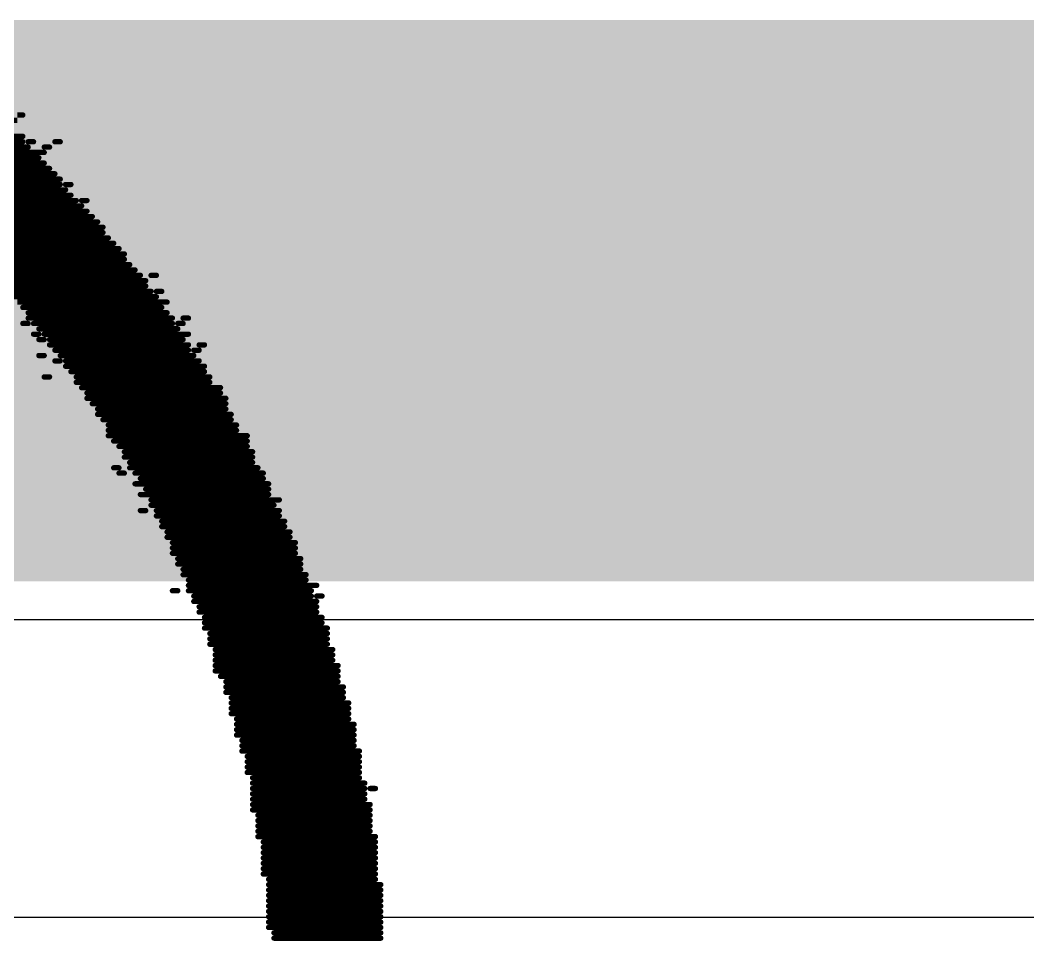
# Model space of a CAD drawing. Header units: inches. Extents: x -5 to 433, y -20 to 71.
# Drawn here: x 24.484 to 29.275, y 54.68 to 59.055 of the extents above; entities that cross this region are included whole.
import ezdxf

# ---------------------------------------------------------------- set-up
doc = ezdxf.new("R2010")
doc.units = ezdxf.units.IN
doc.layers.add('Bottom Overlay', color=54, linetype='Continuous')
doc.layers.add('Top Layer', color=1, linetype='Continuous')

msp = doc.modelspace()

# ---------------------------------------------------------------- hatches: boundary and pattern name
at = {"layer": 'Top Layer'}
msp.add_hatch(color=1, dxfattribs=at).paths.add_polyline_path([(8.89, 56.388), (76.581, 56.388), (76.581, 59.055), (8.89, 59.055)])

# ---------------------------------------------------------------- linework, layer by layer
at = {"layer": 'Bottom Overlay'}
for points in [[(24.4462, 58.5788, 0.0254, 0.0254, 0), (24.4716, 58.5788, 0.0254, 0.0254, 0)], [(24.4716, 58.6042, 0.0254, 0.0254, 0), (24.497, 58.6042, 0.0254, 0.0254, 0)], [(23.6588, 58.5026, 0.0254, 0.0254, 0), (24.497, 58.5026, 0.0254, 0.0254, 0)], [(23.6842, 58.4772, 0.0254, 0.0254, 0), (24.497, 58.4772, 0.0254, 0.0254, 0)], [(23.735, 58.4518, 0.0254, 0.0254, 0), (24.5224, 58.4518, 0.0254, 0.0254, 0)], [(24.5224, 58.4772, 0.0254, 0.0254, 0), (24.5478, 58.4772, 0.0254, 0.0254, 0)], [(24.5986, 58.4518, 0.0254, 0.0254, 0), (24.624, 58.4518, 0.0254, 0.0254, 0)], [(24.6494, 58.4772, 0.0254, 0.0254, 0), (24.6748, 58.4772, 0.0254, 0.0254, 0)], [(23.7604, 58.4264, 0.0254, 0.0254, 0), (24.5986, 58.4264, 0.0254, 0.0254, 0)], [(23.7858, 58.401, 0.0254, 0.0254, 0), (24.5732, 58.401, 0.0254, 0.0254, 0)], [(23.8112, 58.3756, 0.0254, 0.0254, 0), (24.5986, 58.3756, 0.0254, 0.0254, 0)], [(23.8112, 58.3502, 0.0254, 0.0254, 0), (24.624, 58.3502, 0.0254, 0.0254, 0)], [(23.8874, 58.3248, 0.0254, 0.0254, 0), (24.6494, 58.3248, 0.0254, 0.0254, 0)], [(23.9128, 58.2994, 0.0254, 0.0254, 0), (24.6748, 58.2994, 0.0254, 0.0254, 0)], [(23.9128, 58.274, 0.0254, 0.0254, 0), (24.6748, 58.274, 0.0254, 0.0254, 0)], [(23.9636, 58.2486, 0.0254, 0.0254, 0), (24.7002, 58.2486, 0.0254, 0.0254, 0)], [(24.7002, 58.274, 0.0254, 0.0254, 0), (24.7256, 58.274, 0.0254, 0.0254, 0)], [(23.989, 58.2232, 0.0254, 0.0254, 0), (24.7256, 58.2232, 0.0254, 0.0254, 0)], [(24.0144, 58.1978, 0.0254, 0.0254, 0), (24.751, 58.1978, 0.0254, 0.0254, 0)], [(24.7764, 58.1978, 0.0254, 0.0254, 0), (24.8018, 58.1978, 0.0254, 0.0254, 0)], [(24.0398, 58.1724, 0.0254, 0.0254, 0), (24.7764, 58.1724, 0.0254, 0.0254, 0)], [(24.0652, 58.147, 0.0254, 0.0254, 0), (24.8018, 58.147, 0.0254, 0.0254, 0)], [(24.0906, 58.1216, 0.0254, 0.0254, 0), (24.8272, 58.1216, 0.0254, 0.0254, 0)], [(24.116, 58.0962, 0.0254, 0.0254, 0), (24.8526, 58.0962, 0.0254, 0.0254, 0)], [(24.1414, 58.0708, 0.0254, 0.0254, 0), (24.878, 58.0708, 0.0254, 0.0254, 0)], [(24.1668, 58.0454, 0.0254, 0.0254, 0), (24.878, 58.0454, 0.0254, 0.0254, 0)], [(24.1922, 58.02, 0.0254, 0.0254, 0), (24.9034, 58.02, 0.0254, 0.0254, 0)], [(24.1922, 57.9946, 0.0254, 0.0254, 0), (24.9288, 57.9946, 0.0254, 0.0254, 0)], [(24.243, 57.9692, 0.0254, 0.0254, 0), (24.9542, 57.9692, 0.0254, 0.0254, 0)], [(24.2684, 57.9438, 0.0254, 0.0254, 0), (24.9796, 57.9438, 0.0254, 0.0254, 0)], [(24.2938, 57.9184, 0.0254, 0.0254, 0), (24.9796, 57.9184, 0.0254, 0.0254, 0)], [(24.3192, 57.893, 0.0254, 0.0254, 0), (25.005, 57.893, 0.0254, 0.0254, 0)], [(24.3446, 57.8676, 0.0254, 0.0254, 0), (25.0304, 57.8676, 0.0254, 0.0254, 0)], [(24.37, 57.8422, 0.0254, 0.0254, 0), (25.0558, 57.8422, 0.0254, 0.0254, 0)], [(24.3954, 57.8168, 0.0254, 0.0254, 0), (25.0812, 57.8168, 0.0254, 0.0254, 0)], [(25.1066, 57.8422, 0.0254, 0.0254, 0), (25.132, 57.8422, 0.0254, 0.0254, 0)], [(24.3954, 57.7914, 0.0254, 0.0254, 0), (25.0812, 57.7914, 0.0254, 0.0254, 0)], [(24.4208, 57.766, 0.0254, 0.0254, 0), (25.1066, 57.766, 0.0254, 0.0254, 0)], [(25.132, 57.766, 0.0254, 0.0254, 0), (25.1574, 57.766, 0.0254, 0.0254, 0)], [(24.4462, 57.7406, 0.0254, 0.0254, 0), (25.132, 57.7406, 0.0254, 0.0254, 0)], [(24.4716, 57.7152, 0.0254, 0.0254, 0), (25.1828, 57.7152, 0.0254, 0.0254, 0)], [(24.497, 57.6898, 0.0254, 0.0254, 0), (25.1574, 57.6898, 0.0254, 0.0254, 0)], [(24.5224, 57.6644, 0.0254, 0.0254, 0), (25.1828, 57.6644, 0.0254, 0.0254, 0)], [(24.5224, 57.639, 0.0254, 0.0254, 0), (25.2082, 57.639, 0.0254, 0.0254, 0)], [(25.259, 57.639, 0.0254, 0.0254, 0), (25.2844, 57.639, 0.0254, 0.0254, 0)], [(24.497, 57.6136, 0.0254, 0.0254, 0), (24.5224, 57.6136, 0.0254, 0.0254, 0)], [(24.5478, 57.6136, 0.0254, 0.0254, 0), (25.2082, 57.6136, 0.0254, 0.0254, 0)], [(24.5732, 57.5882, 0.0254, 0.0254, 0), (25.2336, 57.5882, 0.0254, 0.0254, 0)], [(25.2336, 57.6136, 0.0254, 0.0254, 0), (25.259, 57.6136, 0.0254, 0.0254, 0)], [(24.5478, 57.5628, 0.0254, 0.0254, 0), (24.5732, 57.5628, 0.0254, 0.0254, 0)], [(24.5732, 57.5374, 0.0254, 0.0254, 0), (24.5986, 57.5374, 0.0254, 0.0254, 0)], [(24.5986, 57.5628, 0.0254, 0.0254, 0), (25.2844, 57.5628, 0.0254, 0.0254, 0)], [(24.624, 57.5374, 0.0254, 0.0254, 0), (25.259, 57.5374, 0.0254, 0.0254, 0)], [(24.624, 57.512, 0.0254, 0.0254, 0), (25.2844, 57.512, 0.0254, 0.0254, 0)], [(24.6494, 57.4866, 0.0254, 0.0254, 0), (25.2844, 57.4866, 0.0254, 0.0254, 0)], [(25.3098, 57.4866, 0.0254, 0.0254, 0), (25.3352, 57.4866, 0.0254, 0.0254, 0)], [(25.3352, 57.512, 0.0254, 0.0254, 0), (25.3606, 57.512, 0.0254, 0.0254, 0)], [(24.5732, 57.4612, 0.0254, 0.0254, 0), (24.5986, 57.4612, 0.0254, 0.0254, 0)], [(24.6494, 57.4358, 0.0254, 0.0254, 0), (24.6748, 57.4358, 0.0254, 0.0254, 0)], [(24.6748, 57.4612, 0.0254, 0.0254, 0), (25.3098, 57.4612, 0.0254, 0.0254, 0)], [(24.7002, 57.4358, 0.0254, 0.0254, 0), (25.3352, 57.4358, 0.0254, 0.0254, 0)], [(24.7002, 57.4104, 0.0254, 0.0254, 0), (25.3606, 57.4104, 0.0254, 0.0254, 0)], [(24.7256, 57.385, 0.0254, 0.0254, 0), (25.3606, 57.385, 0.0254, 0.0254, 0)], [(24.5986, 57.3596, 0.0254, 0.0254, 0), (24.624, 57.3596, 0.0254, 0.0254, 0)], [(24.751, 57.3596, 0.0254, 0.0254, 0), (25.386, 57.3596, 0.0254, 0.0254, 0)], [(24.751, 57.3342, 0.0254, 0.0254, 0), (25.386, 57.3342, 0.0254, 0.0254, 0)], [(24.7764, 57.3088, 0.0254, 0.0254, 0), (25.4368, 57.3088, 0.0254, 0.0254, 0)], [(24.8018, 57.2834, 0.0254, 0.0254, 0), (25.4368, 57.2834, 0.0254, 0.0254, 0)], [(24.8018, 57.258, 0.0254, 0.0254, 0), (25.4622, 57.258, 0.0254, 0.0254, 0)], [(24.8272, 57.2326, 0.0254, 0.0254, 0), (25.4622, 57.2326, 0.0254, 0.0254, 0)], [(24.8526, 57.2072, 0.0254, 0.0254, 0), (25.4622, 57.2072, 0.0254, 0.0254, 0)], [(24.8526, 57.1818, 0.0254, 0.0254, 0), (25.4876, 57.1818, 0.0254, 0.0254, 0)], [(24.878, 57.1564, 0.0254, 0.0254, 0), (25.4876, 57.1564, 0.0254, 0.0254, 0)], [(24.9034, 57.131, 0.0254, 0.0254, 0), (25.513, 57.131, 0.0254, 0.0254, 0)], [(24.9034, 57.1056, 0.0254, 0.0254, 0), (25.513, 57.1056, 0.0254, 0.0254, 0)], [(24.9034, 57.0802, 0.0254, 0.0254, 0), (25.5638, 57.0802, 0.0254, 0.0254, 0)], [(24.9288, 57.0548, 0.0254, 0.0254, 0), (25.5638, 57.0548, 0.0254, 0.0254, 0)], [(24.9542, 57.0294, 0.0254, 0.0254, 0), (25.5638, 57.0294, 0.0254, 0.0254, 0)], [(24.9796, 57.004, 0.0254, 0.0254, 0), (25.5892, 57.004, 0.0254, 0.0254, 0)], [(24.9796, 56.9786, 0.0254, 0.0254, 0), (25.5892, 56.9786, 0.0254, 0.0254, 0)], [(25.005, 56.9532, 0.0254, 0.0254, 0), (25.5892, 56.9532, 0.0254, 0.0254, 0)], [(24.9288, 56.9278, 0.0254, 0.0254, 0), (24.9542, 56.9278, 0.0254, 0.0254, 0)], [(24.9542, 56.9024, 0.0254, 0.0254, 0), (24.9796, 56.9024, 0.0254, 0.0254, 0)], [(25.005, 56.9278, 0.0254, 0.0254, 0), (25.6146, 56.9278, 0.0254, 0.0254, 0)], [(25.0304, 56.9024, 0.0254, 0.0254, 0), (25.64, 56.9024, 0.0254, 0.0254, 0)], [(25.0304, 56.8516, 0.0254, 0.0254, 0), (25.6654, 56.8516, 0.0254, 0.0254, 0)], [(25.0558, 56.877, 0.0254, 0.0254, 0), (25.64, 56.877, 0.0254, 0.0254, 0)], [(25.0812, 56.8262, 0.0254, 0.0254, 0), (25.6654, 56.8262, 0.0254, 0.0254, 0)], [(25.0558, 56.8008, 0.0254, 0.0254, 0), (25.6654, 56.8008, 0.0254, 0.0254, 0)], [(25.1066, 56.7754, 0.0254, 0.0254, 0), (25.7162, 56.7754, 0.0254, 0.0254, 0)], [(25.0558, 56.7246, 0.0254, 0.0254, 0), (25.0812, 56.7246, 0.0254, 0.0254, 0)], [(25.1066, 56.75, 0.0254, 0.0254, 0), (25.6908, 56.75, 0.0254, 0.0254, 0)], [(25.132, 56.7246, 0.0254, 0.0254, 0), (25.7162, 56.7246, 0.0254, 0.0254, 0)], [(25.132, 56.6992, 0.0254, 0.0254, 0), (25.7162, 56.6992, 0.0254, 0.0254, 0)], [(25.1574, 56.6738, 0.0254, 0.0254, 0), (25.7416, 56.6738, 0.0254, 0.0254, 0)], [(25.1574, 56.6484, 0.0254, 0.0254, 0), (25.7416, 56.6484, 0.0254, 0.0254, 0)], [(25.1828, 56.623, 0.0254, 0.0254, 0), (25.767, 56.623, 0.0254, 0.0254, 0)], [(25.1828, 56.5976, 0.0254, 0.0254, 0), (25.767, 56.5976, 0.0254, 0.0254, 0)], [(25.2082, 56.5722, 0.0254, 0.0254, 0), (25.7924, 56.5722, 0.0254, 0.0254, 0)], [(25.2082, 56.5468, 0.0254, 0.0254, 0), (25.7924, 56.5468, 0.0254, 0.0254, 0)], [(25.2082, 56.5214, 0.0254, 0.0254, 0), (25.7924, 56.5214, 0.0254, 0.0254, 0)], [(25.2336, 56.496, 0.0254, 0.0254, 0), (25.8178, 56.496, 0.0254, 0.0254, 0)], [(25.2336, 56.4706, 0.0254, 0.0254, 0), (25.8178, 56.4706, 0.0254, 0.0254, 0)], [(25.259, 56.4452, 0.0254, 0.0254, 0), (25.8178, 56.4452, 0.0254, 0.0254, 0)], [(25.259, 56.4198, 0.0254, 0.0254, 0), (25.8432, 56.4198, 0.0254, 0.0254, 0)], [(25.2844, 56.3944, 0.0254, 0.0254, 0), (25.8432, 56.3944, 0.0254, 0.0254, 0)], [(25.2082, 56.3436, 0.0254, 0.0254, 0), (25.2336, 56.3436, 0.0254, 0.0254, 0)], [(25.2844, 56.369, 0.0254, 0.0254, 0), (25.894, 56.369, 0.0254, 0.0254, 0)], [(25.2844, 56.3436, 0.0254, 0.0254, 0), (25.8686, 56.3436, 0.0254, 0.0254, 0)], [(25.3098, 56.3182, 0.0254, 0.0254, 0), (25.8686, 56.3182, 0.0254, 0.0254, 0)], [(25.3098, 56.2928, 0.0254, 0.0254, 0), (25.894, 56.2928, 0.0254, 0.0254, 0)], [(25.894, 56.3182, 0.0254, 0.0254, 0), (25.9194, 56.3182, 0.0254, 0.0254, 0)], [(25.3352, 56.2674, 0.0254, 0.0254, 0), (25.894, 56.2674, 0.0254, 0.0254, 0)], [(25.3352, 56.242, 0.0254, 0.0254, 0), (25.894, 56.242, 0.0254, 0.0254, 0)], [(25.3606, 56.2166, 0.0254, 0.0254, 0), (25.9194, 56.2166, 0.0254, 0.0254, 0)], [(25.3606, 56.1912, 0.0254, 0.0254, 0), (25.9194, 56.1912, 0.0254, 0.0254, 0)], [(25.3606, 56.1658, 0.0254, 0.0254, 0), (25.9448, 56.1658, 0.0254, 0.0254, 0)], [(25.386, 56.1404, 0.0254, 0.0254, 0), (25.9448, 56.1404, 0.0254, 0.0254, 0)], [(25.386, 56.115, 0.0254, 0.0254, 0), (25.9448, 56.115, 0.0254, 0.0254, 0)], [(25.386, 56.0896, 0.0254, 0.0254, 0), (25.9448, 56.0896, 0.0254, 0.0254, 0)], [(25.4114, 56.0642, 0.0254, 0.0254, 0), (25.9702, 56.0642, 0.0254, 0.0254, 0)], [(25.4114, 56.0388, 0.0254, 0.0254, 0), (25.9702, 56.0388, 0.0254, 0.0254, 0)], [(25.4114, 56.0134, 0.0254, 0.0254, 0), (25.9702, 56.0134, 0.0254, 0.0254, 0)], [(25.4114, 55.988, 0.0254, 0.0254, 0), (25.9956, 55.988, 0.0254, 0.0254, 0)], [(25.4114, 55.9626, 0.0254, 0.0254, 0), (25.9956, 55.9626, 0.0254, 0.0254, 0)], [(25.4368, 55.9372, 0.0254, 0.0254, 0), (25.9956, 55.9372, 0.0254, 0.0254, 0)], [(25.4622, 55.9118, 0.0254, 0.0254, 0), (25.9956, 55.9118, 0.0254, 0.0254, 0)], [(25.4622, 55.8864, 0.0254, 0.0254, 0), (26.021, 55.8864, 0.0254, 0.0254, 0)], [(25.4622, 55.861, 0.0254, 0.0254, 0), (26.021, 55.861, 0.0254, 0.0254, 0)], [(25.4876, 55.8356, 0.0254, 0.0254, 0), (26.021, 55.8356, 0.0254, 0.0254, 0)], [(25.4876, 55.8102, 0.0254, 0.0254, 0), (26.0464, 55.8102, 0.0254, 0.0254, 0)], [(25.4876, 55.7848, 0.0254, 0.0254, 0), (26.0464, 55.7848, 0.0254, 0.0254, 0)], [(25.4876, 55.7594, 0.0254, 0.0254, 0), (26.0464, 55.7594, 0.0254, 0.0254, 0)], [(25.513, 55.734, 0.0254, 0.0254, 0), (26.0464, 55.734, 0.0254, 0.0254, 0)], [(25.513, 55.7086, 0.0254, 0.0254, 0), (26.0718, 55.7086, 0.0254, 0.0254, 0)], [(25.513, 55.6832, 0.0254, 0.0254, 0), (26.0718, 55.6832, 0.0254, 0.0254, 0)], [(25.513, 55.6578, 0.0254, 0.0254, 0), (26.0718, 55.6578, 0.0254, 0.0254, 0)], [(25.5384, 55.6324, 0.0254, 0.0254, 0), (26.0718, 55.6324, 0.0254, 0.0254, 0)], [(25.5384, 55.607, 0.0254, 0.0254, 0), (26.0718, 55.607, 0.0254, 0.0254, 0)], [(25.5384, 55.5816, 0.0254, 0.0254, 0), (26.0972, 55.5816, 0.0254, 0.0254, 0)], [(25.5638, 55.5562, 0.0254, 0.0254, 0), (26.0972, 55.5562, 0.0254, 0.0254, 0)], [(25.5638, 55.5308, 0.0254, 0.0254, 0), (26.0972, 55.5308, 0.0254, 0.0254, 0)], [(25.5638, 55.5054, 0.0254, 0.0254, 0), (26.0972, 55.5054, 0.0254, 0.0254, 0)], [(25.5638, 55.48, 0.0254, 0.0254, 0), (26.0972, 55.48, 0.0254, 0.0254, 0)], [(25.5892, 55.4546, 0.0254, 0.0254, 0), (26.0972, 55.4546, 0.0254, 0.0254, 0)], [(25.5892, 55.4292, 0.0254, 0.0254, 0), (26.1226, 55.4292, 0.0254, 0.0254, 0)], [(25.5892, 55.4038, 0.0254, 0.0254, 0), (26.1226, 55.4038, 0.0254, 0.0254, 0)], [(25.5892, 55.3784, 0.0254, 0.0254, 0), (26.1226, 55.3784, 0.0254, 0.0254, 0)], [(26.148, 55.4038, 0.0254, 0.0254, 0), (26.1734, 55.4038, 0.0254, 0.0254, 0)], [(25.5892, 55.353, 0.0254, 0.0254, 0), (26.1226, 55.353, 0.0254, 0.0254, 0)], [(25.5892, 55.3276, 0.0254, 0.0254, 0), (26.148, 55.3276, 0.0254, 0.0254, 0)], [(25.5892, 55.3022, 0.0254, 0.0254, 0), (26.148, 55.3022, 0.0254, 0.0254, 0)], [(25.6146, 55.2768, 0.0254, 0.0254, 0), (26.148, 55.2768, 0.0254, 0.0254, 0)], [(25.6146, 55.2514, 0.0254, 0.0254, 0), (26.148, 55.2514, 0.0254, 0.0254, 0)], [(25.6146, 55.226, 0.0254, 0.0254, 0), (26.148, 55.226, 0.0254, 0.0254, 0)], [(25.6146, 55.2006, 0.0254, 0.0254, 0), (26.148, 55.2006, 0.0254, 0.0254, 0)], [(25.6146, 55.1752, 0.0254, 0.0254, 0), (26.1734, 55.1752, 0.0254, 0.0254, 0)], [(25.64, 55.1498, 0.0254, 0.0254, 0), (26.1734, 55.1498, 0.0254, 0.0254, 0)], [(25.64, 55.1244, 0.0254, 0.0254, 0), (26.1734, 55.1244, 0.0254, 0.0254, 0)], [(25.64, 55.099, 0.0254, 0.0254, 0), (26.1734, 55.099, 0.0254, 0.0254, 0)], [(25.64, 55.0736, 0.0254, 0.0254, 0), (26.1734, 55.0736, 0.0254, 0.0254, 0)], [(25.64, 55.0482, 0.0254, 0.0254, 0), (26.1734, 55.0482, 0.0254, 0.0254, 0)], [(25.64, 55.0228, 0.0254, 0.0254, 0), (26.1734, 55.0228, 0.0254, 0.0254, 0)], [(25.64, 54.9974, 0.0254, 0.0254, 0), (26.1734, 54.9974, 0.0254, 0.0254, 0)], [(25.6654, 54.972, 0.0254, 0.0254, 0), (26.1734, 54.972, 0.0254, 0.0254, 0)], [(25.6654, 54.9466, 0.0254, 0.0254, 0), (26.1988, 54.9466, 0.0254, 0.0254, 0)], [(25.6654, 54.9212, 0.0254, 0.0254, 0), (26.1988, 54.9212, 0.0254, 0.0254, 0)], [(25.6654, 54.8958, 0.0254, 0.0254, 0), (26.1988, 54.8958, 0.0254, 0.0254, 0)], [(25.6654, 54.8704, 0.0254, 0.0254, 0), (26.1988, 54.8704, 0.0254, 0.0254, 0)], [(25.6654, 54.845, 0.0254, 0.0254, 0), (26.1988, 54.845, 0.0254, 0.0254, 0)], [(25.6654, 54.8196, 0.0254, 0.0254, 0), (26.1988, 54.8196, 0.0254, 0.0254, 0)], [(25.6654, 54.7942, 0.0254, 0.0254, 0), (26.1988, 54.7942, 0.0254, 0.0254, 0)], [(25.6654, 54.7688, 0.0254, 0.0254, 0), (26.1988, 54.7688, 0.0254, 0.0254, 0)], [(25.6654, 54.7434, 0.0254, 0.0254, 0), (26.1988, 54.7434, 0.0254, 0.0254, 0)], [(25.6908, 54.718, 0.0254, 0.0254, 0), (26.1988, 54.718, 0.0254, 0.0254, 0)], [(25.6908, 54.6926, 0.0254, 0.0254, 0), (26.1988, 54.6926, 0.0254, 0.0254, 0)]]:
    msp.add_lwpolyline(points, format="xyseb", dxfattribs=at)
for points in [[(24.4907, 58.6042, 0.0127, 0.0127, 1), (24.5034, 58.6042, 0.0127, 0.0127, 1)], [(24.4907, 58.5026, 0.0127, 0.0127, 1), (24.5034, 58.5026, 0.0127, 0.0127, 1)], [(24.4907, 58.4772, 0.0127, 0.0127, 1), (24.5034, 58.4772, 0.0127, 0.0127, 1)], [(24.5161, 58.4772, 0.0127, 0.0127, 1), (24.5288, 58.4772, 0.0127, 0.0127, 1)], [(24.5161, 58.4518, 0.0127, 0.0127, 1), (24.5288, 58.4518, 0.0127, 0.0127, 1)], [(24.5415, 58.4772, 0.0127, 0.0127, 1), (24.5542, 58.4772, 0.0127, 0.0127, 1)], [(24.5923, 58.4518, 0.0127, 0.0127, 1), (24.605, 58.4518, 0.0127, 0.0127, 1)], [(24.6177, 58.4518, 0.0127, 0.0127, 1), (24.6304, 58.4518, 0.0127, 0.0127, 1)], [(24.6431, 58.4772, 0.0127, 0.0127, 1), (24.6558, 58.4772, 0.0127, 0.0127, 1)], [(24.6685, 58.4772, 0.0127, 0.0127, 1), (24.6812, 58.4772, 0.0127, 0.0127, 1)], [(24.5669, 58.401, 0.0127, 0.0127, 1), (24.5796, 58.401, 0.0127, 0.0127, 1)], [(24.5923, 58.4264, 0.0127, 0.0127, 1), (24.605, 58.4264, 0.0127, 0.0127, 1)], [(24.5923, 58.3756, 0.0127, 0.0127, 1), (24.605, 58.3756, 0.0127, 0.0127, 1)], [(24.6177, 58.3502, 0.0127, 0.0127, 1), (24.6304, 58.3502, 0.0127, 0.0127, 1)], [(24.6431, 58.3248, 0.0127, 0.0127, 1), (24.6558, 58.3248, 0.0127, 0.0127, 1)], [(24.6685, 58.2994, 0.0127, 0.0127, 1), (24.6812, 58.2994, 0.0127, 0.0127, 1)], [(24.6685, 58.274, 0.0127, 0.0127, 1), (24.6812, 58.274, 0.0127, 0.0127, 1)], [(24.6939, 58.274, 0.0127, 0.0127, 1), (24.7066, 58.274, 0.0127, 0.0127, 1)], [(24.6939, 58.2486, 0.0127, 0.0127, 1), (24.7066, 58.2486, 0.0127, 0.0127, 1)], [(24.7193, 58.274, 0.0127, 0.0127, 1), (24.732, 58.274, 0.0127, 0.0127, 1)], [(24.7193, 58.2232, 0.0127, 0.0127, 1), (24.732, 58.2232, 0.0127, 0.0127, 1)], [(24.7447, 58.1978, 0.0127, 0.0127, 1), (24.7574, 58.1978, 0.0127, 0.0127, 1)], [(24.7701, 58.1978, 0.0127, 0.0127, 1), (24.7828, 58.1978, 0.0127, 0.0127, 1)], [(24.7955, 58.1978, 0.0127, 0.0127, 1), (24.8082, 58.1978, 0.0127, 0.0127, 1)], [(24.7701, 58.1724, 0.0127, 0.0127, 1), (24.7828, 58.1724, 0.0127, 0.0127, 1)], [(24.7955, 58.147, 0.0127, 0.0127, 1), (24.8082, 58.147, 0.0127, 0.0127, 1)], [(24.8209, 58.1216, 0.0127, 0.0127, 1), (24.8336, 58.1216, 0.0127, 0.0127, 1)], [(24.8463, 58.0962, 0.0127, 0.0127, 1), (24.859, 58.0962, 0.0127, 0.0127, 1)], [(24.8717, 58.0708, 0.0127, 0.0127, 1), (24.8844, 58.0708, 0.0127, 0.0127, 1)], [(24.8717, 58.0454, 0.0127, 0.0127, 1), (24.8844, 58.0454, 0.0127, 0.0127, 1)], [(24.8971, 58.02, 0.0127, 0.0127, 1), (24.9098, 58.02, 0.0127, 0.0127, 1)], [(24.9225, 57.9946, 0.0127, 0.0127, 1), (24.9352, 57.9946, 0.0127, 0.0127, 1)], [(24.9479, 57.9692, 0.0127, 0.0127, 1), (24.9606, 57.9692, 0.0127, 0.0127, 1)], [(24.9733, 57.9438, 0.0127, 0.0127, 1), (24.986, 57.9438, 0.0127, 0.0127, 1)], [(24.9733, 57.9184, 0.0127, 0.0127, 1), (24.986, 57.9184, 0.0127, 0.0127, 1)], [(24.9987, 57.893, 0.0127, 0.0127, 1), (25.0114, 57.893, 0.0127, 0.0127, 1)], [(25.0241, 57.8676, 0.0127, 0.0127, 1), (25.0368, 57.8676, 0.0127, 0.0127, 1)], [(25.0495, 57.8422, 0.0127, 0.0127, 1), (25.0622, 57.8422, 0.0127, 0.0127, 1)], [(25.0749, 57.8168, 0.0127, 0.0127, 1), (25.0876, 57.8168, 0.0127, 0.0127, 1)], [(25.1003, 57.8422, 0.0127, 0.0127, 1), (25.113, 57.8422, 0.0127, 0.0127, 1)], [(25.1257, 57.8422, 0.0127, 0.0127, 1), (25.1384, 57.8422, 0.0127, 0.0127, 1)], [(25.0749, 57.7914, 0.0127, 0.0127, 1), (25.0876, 57.7914, 0.0127, 0.0127, 1)], [(25.1003, 57.766, 0.0127, 0.0127, 1), (25.113, 57.766, 0.0127, 0.0127, 1)], [(25.1257, 57.766, 0.0127, 0.0127, 1), (25.1384, 57.766, 0.0127, 0.0127, 1)], [(25.1511, 57.766, 0.0127, 0.0127, 1), (25.1638, 57.766, 0.0127, 0.0127, 1)], [(25.1257, 57.7406, 0.0127, 0.0127, 1), (25.1384, 57.7406, 0.0127, 0.0127, 1)], [(25.1765, 57.7152, 0.0127, 0.0127, 1), (25.1892, 57.7152, 0.0127, 0.0127, 1)], [(24.4907, 57.6898, 0.0127, 0.0127, 1), (24.5034, 57.6898, 0.0127, 0.0127, 1)], [(25.1511, 57.6898, 0.0127, 0.0127, 1), (25.1638, 57.6898, 0.0127, 0.0127, 1)], [(24.5161, 57.6644, 0.0127, 0.0127, 1), (24.5288, 57.6644, 0.0127, 0.0127, 1)], [(24.5161, 57.639, 0.0127, 0.0127, 1), (24.5288, 57.639, 0.0127, 0.0127, 1)], [(25.1765, 57.6644, 0.0127, 0.0127, 1), (25.1892, 57.6644, 0.0127, 0.0127, 1)], [(25.2019, 57.639, 0.0127, 0.0127, 1), (25.2146, 57.639, 0.0127, 0.0127, 1)], [(25.2527, 57.639, 0.0127, 0.0127, 1), (25.2654, 57.639, 0.0127, 0.0127, 1)], [(25.2781, 57.639, 0.0127, 0.0127, 1), (25.2908, 57.639, 0.0127, 0.0127, 1)], [(24.4907, 57.6136, 0.0127, 0.0127, 1), (24.5034, 57.6136, 0.0127, 0.0127, 1)], [(24.5161, 57.6136, 0.0127, 0.0127, 1), (24.5288, 57.6136, 0.0127, 0.0127, 1)], [(24.5415, 57.6136, 0.0127, 0.0127, 1), (24.5542, 57.6136, 0.0127, 0.0127, 1)], [(24.5669, 57.5882, 0.0127, 0.0127, 1), (24.5796, 57.5882, 0.0127, 0.0127, 1)], [(25.2019, 57.6136, 0.0127, 0.0127, 1), (25.2146, 57.6136, 0.0127, 0.0127, 1)], [(25.2273, 57.6136, 0.0127, 0.0127, 1), (25.24, 57.6136, 0.0127, 0.0127, 1)], [(25.2273, 57.5882, 0.0127, 0.0127, 1), (25.24, 57.5882, 0.0127, 0.0127, 1)], [(25.2527, 57.6136, 0.0127, 0.0127, 1), (25.2654, 57.6136, 0.0127, 0.0127, 1)], [(24.5415, 57.5628, 0.0127, 0.0127, 1), (24.5542, 57.5628, 0.0127, 0.0127, 1)], [(24.5669, 57.5628, 0.0127, 0.0127, 1), (24.5796, 57.5628, 0.0127, 0.0127, 1)], [(24.5669, 57.5374, 0.0127, 0.0127, 1), (24.5796, 57.5374, 0.0127, 0.0127, 1)], [(24.5923, 57.5628, 0.0127, 0.0127, 1), (24.605, 57.5628, 0.0127, 0.0127, 1)], [(24.5923, 57.5374, 0.0127, 0.0127, 1), (24.605, 57.5374, 0.0127, 0.0127, 1)], [(24.6177, 57.5374, 0.0127, 0.0127, 1), (24.6304, 57.5374, 0.0127, 0.0127, 1)], [(25.2527, 57.5374, 0.0127, 0.0127, 1), (25.2654, 57.5374, 0.0127, 0.0127, 1)], [(25.2781, 57.5628, 0.0127, 0.0127, 1), (25.2908, 57.5628, 0.0127, 0.0127, 1)], [(24.6177, 57.512, 0.0127, 0.0127, 1), (24.6304, 57.512, 0.0127, 0.0127, 1)], [(24.6431, 57.4866, 0.0127, 0.0127, 1), (24.6558, 57.4866, 0.0127, 0.0127, 1)], [(25.2781, 57.512, 0.0127, 0.0127, 1), (25.2908, 57.512, 0.0127, 0.0127, 1)], [(25.2781, 57.4866, 0.0127, 0.0127, 1), (25.2908, 57.4866, 0.0127, 0.0127, 1)], [(25.3035, 57.4866, 0.0127, 0.0127, 1), (25.3162, 57.4866, 0.0127, 0.0127, 1)], [(25.3289, 57.512, 0.0127, 0.0127, 1), (25.3416, 57.512, 0.0127, 0.0127, 1)], [(25.3289, 57.4866, 0.0127, 0.0127, 1), (25.3416, 57.4866, 0.0127, 0.0127, 1)], [(25.3543, 57.512, 0.0127, 0.0127, 1), (25.367, 57.512, 0.0127, 0.0127, 1)], [(24.5669, 57.4612, 0.0127, 0.0127, 1), (24.5796, 57.4612, 0.0127, 0.0127, 1)], [(24.5923, 57.4612, 0.0127, 0.0127, 1), (24.605, 57.4612, 0.0127, 0.0127, 1)], [(24.6431, 57.4358, 0.0127, 0.0127, 1), (24.6558, 57.4358, 0.0127, 0.0127, 1)], [(24.6685, 57.4612, 0.0127, 0.0127, 1), (24.6812, 57.4612, 0.0127, 0.0127, 1)], [(24.6685, 57.4358, 0.0127, 0.0127, 1), (24.6812, 57.4358, 0.0127, 0.0127, 1)], [(24.6939, 57.4358, 0.0127, 0.0127, 1), (24.7066, 57.4358, 0.0127, 0.0127, 1)], [(25.3035, 57.4612, 0.0127, 0.0127, 1), (25.3162, 57.4612, 0.0127, 0.0127, 1)], [(25.3289, 57.4358, 0.0127, 0.0127, 1), (25.3416, 57.4358, 0.0127, 0.0127, 1)], [(24.6939, 57.4104, 0.0127, 0.0127, 1), (24.7066, 57.4104, 0.0127, 0.0127, 1)], [(24.7193, 57.385, 0.0127, 0.0127, 1), (24.732, 57.385, 0.0127, 0.0127, 1)], [(25.3543, 57.4104, 0.0127, 0.0127, 1), (25.367, 57.4104, 0.0127, 0.0127, 1)], [(25.3543, 57.385, 0.0127, 0.0127, 1), (25.367, 57.385, 0.0127, 0.0127, 1)], [(24.5923, 57.3596, 0.0127, 0.0127, 1), (24.605, 57.3596, 0.0127, 0.0127, 1)], [(24.6177, 57.3596, 0.0127, 0.0127, 1), (24.6304, 57.3596, 0.0127, 0.0127, 1)], [(24.7447, 57.3596, 0.0127, 0.0127, 1), (24.7574, 57.3596, 0.0127, 0.0127, 1)], [(24.7447, 57.3342, 0.0127, 0.0127, 1), (24.7574, 57.3342, 0.0127, 0.0127, 1)], [(25.3797, 57.3596, 0.0127, 0.0127, 1), (25.3924, 57.3596, 0.0127, 0.0127, 1)], [(25.3797, 57.3342, 0.0127, 0.0127, 1), (25.3924, 57.3342, 0.0127, 0.0127, 1)], [(24.7701, 57.3088, 0.0127, 0.0127, 1), (24.7828, 57.3088, 0.0127, 0.0127, 1)], [(24.7955, 57.2834, 0.0127, 0.0127, 1), (24.8082, 57.2834, 0.0127, 0.0127, 1)], [(25.4305, 57.3088, 0.0127, 0.0127, 1), (25.4432, 57.3088, 0.0127, 0.0127, 1)], [(25.4305, 57.2834, 0.0127, 0.0127, 1), (25.4432, 57.2834, 0.0127, 0.0127, 1)], [(24.7955, 57.258, 0.0127, 0.0127, 1), (24.8082, 57.258, 0.0127, 0.0127, 1)], [(25.4559, 57.258, 0.0127, 0.0127, 1), (25.4686, 57.258, 0.0127, 0.0127, 1)], [(24.8209, 57.2326, 0.0127, 0.0127, 1), (24.8336, 57.2326, 0.0127, 0.0127, 1)], [(24.8463, 57.2072, 0.0127, 0.0127, 1), (24.859, 57.2072, 0.0127, 0.0127, 1)], [(25.4559, 57.2326, 0.0127, 0.0127, 1), (25.4686, 57.2326, 0.0127, 0.0127, 1)], [(25.4559, 57.2072, 0.0127, 0.0127, 1), (25.4686, 57.2072, 0.0127, 0.0127, 1)], [(24.8463, 57.1818, 0.0127, 0.0127, 1), (24.859, 57.1818, 0.0127, 0.0127, 1)], [(24.8717, 57.1564, 0.0127, 0.0127, 1), (24.8844, 57.1564, 0.0127, 0.0127, 1)], [(25.4813, 57.1818, 0.0127, 0.0127, 1), (25.494, 57.1818, 0.0127, 0.0127, 1)], [(25.4813, 57.1564, 0.0127, 0.0127, 1), (25.494, 57.1564, 0.0127, 0.0127, 1)], [(24.8971, 57.131, 0.0127, 0.0127, 1), (24.9098, 57.131, 0.0127, 0.0127, 1)], [(24.8971, 57.1056, 0.0127, 0.0127, 1), (24.9098, 57.1056, 0.0127, 0.0127, 1)], [(25.5067, 57.131, 0.0127, 0.0127, 1), (25.5194, 57.131, 0.0127, 0.0127, 1)], [(25.5067, 57.1056, 0.0127, 0.0127, 1), (25.5194, 57.1056, 0.0127, 0.0127, 1)], [(24.8971, 57.0802, 0.0127, 0.0127, 1), (24.9098, 57.0802, 0.0127, 0.0127, 1)], [(24.9225, 57.0548, 0.0127, 0.0127, 1), (24.9352, 57.0548, 0.0127, 0.0127, 1)], [(25.5575, 57.0802, 0.0127, 0.0127, 1), (25.5702, 57.0802, 0.0127, 0.0127, 1)], [(25.5575, 57.0548, 0.0127, 0.0127, 1), (25.5702, 57.0548, 0.0127, 0.0127, 1)], [(24.9479, 57.0294, 0.0127, 0.0127, 1), (24.9606, 57.0294, 0.0127, 0.0127, 1)], [(24.9733, 57.004, 0.0127, 0.0127, 1), (24.986, 57.004, 0.0127, 0.0127, 1)], [(25.5575, 57.0294, 0.0127, 0.0127, 1), (25.5702, 57.0294, 0.0127, 0.0127, 1)], [(25.5829, 57.004, 0.0127, 0.0127, 1), (25.5956, 57.004, 0.0127, 0.0127, 1)], [(24.9733, 56.9786, 0.0127, 0.0127, 1), (24.986, 56.9786, 0.0127, 0.0127, 1)], [(24.9987, 56.9532, 0.0127, 0.0127, 1), (25.0114, 56.9532, 0.0127, 0.0127, 1)], [(25.5829, 56.9786, 0.0127, 0.0127, 1), (25.5956, 56.9786, 0.0127, 0.0127, 1)], [(25.5829, 56.9532, 0.0127, 0.0127, 1), (25.5956, 56.9532, 0.0127, 0.0127, 1)], [(24.9225, 56.9278, 0.0127, 0.0127, 1), (24.9352, 56.9278, 0.0127, 0.0127, 1)], [(24.9479, 56.9278, 0.0127, 0.0127, 1), (24.9606, 56.9278, 0.0127, 0.0127, 1)], [(24.9479, 56.9024, 0.0127, 0.0127, 1), (24.9606, 56.9024, 0.0127, 0.0127, 1)], [(24.9733, 56.9024, 0.0127, 0.0127, 1), (24.986, 56.9024, 0.0127, 0.0127, 1)], [(24.9987, 56.9278, 0.0127, 0.0127, 1), (25.0114, 56.9278, 0.0127, 0.0127, 1)], [(25.0241, 56.9024, 0.0127, 0.0127, 1), (25.0368, 56.9024, 0.0127, 0.0127, 1)], [(25.6083, 56.9278, 0.0127, 0.0127, 1), (25.621, 56.9278, 0.0127, 0.0127, 1)], [(25.6337, 56.9024, 0.0127, 0.0127, 1), (25.6464, 56.9024, 0.0127, 0.0127, 1)], [(25.0241, 56.8516, 0.0127, 0.0127, 1), (25.0368, 56.8516, 0.0127, 0.0127, 1)], [(25.0495, 56.877, 0.0127, 0.0127, 1), (25.0622, 56.877, 0.0127, 0.0127, 1)], [(25.6337, 56.877, 0.0127, 0.0127, 1), (25.6464, 56.877, 0.0127, 0.0127, 1)], [(25.6591, 56.8516, 0.0127, 0.0127, 1), (25.6718, 56.8516, 0.0127, 0.0127, 1)], [(25.0749, 56.8262, 0.0127, 0.0127, 1), (25.0876, 56.8262, 0.0127, 0.0127, 1)], [(25.6591, 56.8262, 0.0127, 0.0127, 1), (25.6718, 56.8262, 0.0127, 0.0127, 1)], [(25.0495, 56.8008, 0.0127, 0.0127, 1), (25.0622, 56.8008, 0.0127, 0.0127, 1)], [(25.1003, 56.7754, 0.0127, 0.0127, 1), (25.113, 56.7754, 0.0127, 0.0127, 1)], [(25.6591, 56.8008, 0.0127, 0.0127, 1), (25.6718, 56.8008, 0.0127, 0.0127, 1)], [(25.7099, 56.7754, 0.0127, 0.0127, 1), (25.7226, 56.7754, 0.0127, 0.0127, 1)], [(25.0495, 56.7246, 0.0127, 0.0127, 1), (25.0622, 56.7246, 0.0127, 0.0127, 1)], [(25.0749, 56.7246, 0.0127, 0.0127, 1), (25.0876, 56.7246, 0.0127, 0.0127, 1)], [(25.1003, 56.75, 0.0127, 0.0127, 1), (25.113, 56.75, 0.0127, 0.0127, 1)], [(25.1257, 56.7246, 0.0127, 0.0127, 1), (25.1384, 56.7246, 0.0127, 0.0127, 1)], [(25.6845, 56.75, 0.0127, 0.0127, 1), (25.6972, 56.75, 0.0127, 0.0127, 1)], [(25.7099, 56.7246, 0.0127, 0.0127, 1), (25.7226, 56.7246, 0.0127, 0.0127, 1)], [(25.1257, 56.6992, 0.0127, 0.0127, 1), (25.1384, 56.6992, 0.0127, 0.0127, 1)], [(25.1511, 56.6738, 0.0127, 0.0127, 1), (25.1638, 56.6738, 0.0127, 0.0127, 1)], [(25.7099, 56.6992, 0.0127, 0.0127, 1), (25.7226, 56.6992, 0.0127, 0.0127, 1)], [(25.7353, 56.6738, 0.0127, 0.0127, 1), (25.748, 56.6738, 0.0127, 0.0127, 1)], [(25.1511, 56.6484, 0.0127, 0.0127, 1), (25.1638, 56.6484, 0.0127, 0.0127, 1)], [(25.1765, 56.623, 0.0127, 0.0127, 1), (25.1892, 56.623, 0.0127, 0.0127, 1)], [(25.7353, 56.6484, 0.0127, 0.0127, 1), (25.748, 56.6484, 0.0127, 0.0127, 1)], [(25.7607, 56.623, 0.0127, 0.0127, 1), (25.7734, 56.623, 0.0127, 0.0127, 1)], [(25.1765, 56.5976, 0.0127, 0.0127, 1), (25.1892, 56.5976, 0.0127, 0.0127, 1)], [(25.2019, 56.5722, 0.0127, 0.0127, 1), (25.2146, 56.5722, 0.0127, 0.0127, 1)], [(25.7607, 56.5976, 0.0127, 0.0127, 1), (25.7734, 56.5976, 0.0127, 0.0127, 1)], [(25.7861, 56.5722, 0.0127, 0.0127, 1), (25.7988, 56.5722, 0.0127, 0.0127, 1)], [(25.2019, 56.5468, 0.0127, 0.0127, 1), (25.2146, 56.5468, 0.0127, 0.0127, 1)], [(25.2019, 56.5214, 0.0127, 0.0127, 1), (25.2146, 56.5214, 0.0127, 0.0127, 1)], [(25.7861, 56.5468, 0.0127, 0.0127, 1), (25.7988, 56.5468, 0.0127, 0.0127, 1)], [(25.7861, 56.5214, 0.0127, 0.0127, 1), (25.7988, 56.5214, 0.0127, 0.0127, 1)], [(25.2273, 56.496, 0.0127, 0.0127, 1), (25.24, 56.496, 0.0127, 0.0127, 1)], [(25.2273, 56.4706, 0.0127, 0.0127, 1), (25.24, 56.4706, 0.0127, 0.0127, 1)], [(25.8115, 56.496, 0.0127, 0.0127, 1), (25.8242, 56.496, 0.0127, 0.0127, 1)], [(25.8115, 56.4706, 0.0127, 0.0127, 1), (25.8242, 56.4706, 0.0127, 0.0127, 1)], [(25.2527, 56.4452, 0.0127, 0.0127, 1), (25.2654, 56.4452, 0.0127, 0.0127, 1)], [(25.2527, 56.4198, 0.0127, 0.0127, 1), (25.2654, 56.4198, 0.0127, 0.0127, 1)], [(25.8115, 56.4452, 0.0127, 0.0127, 1), (25.8242, 56.4452, 0.0127, 0.0127, 1)], [(25.8369, 56.4198, 0.0127, 0.0127, 1), (25.8496, 56.4198, 0.0127, 0.0127, 1)], [(25.2781, 56.3944, 0.0127, 0.0127, 1), (25.2908, 56.3944, 0.0127, 0.0127, 1)], [(25.8369, 56.3944, 0.0127, 0.0127, 1), (25.8496, 56.3944, 0.0127, 0.0127, 1)], [(25.2019, 56.3436, 0.0127, 0.0127, 1), (25.2146, 56.3436, 0.0127, 0.0127, 1)], [(25.2273, 56.3436, 0.0127, 0.0127, 1), (25.24, 56.3436, 0.0127, 0.0127, 1)], [(25.2781, 56.369, 0.0127, 0.0127, 1), (25.2908, 56.369, 0.0127, 0.0127, 1)], [(25.2781, 56.3436, 0.0127, 0.0127, 1), (25.2908, 56.3436, 0.0127, 0.0127, 1)], [(25.8623, 56.3436, 0.0127, 0.0127, 1), (25.875, 56.3436, 0.0127, 0.0127, 1)], [(25.8877, 56.369, 0.0127, 0.0127, 1), (25.9004, 56.369, 0.0127, 0.0127, 1)], [(25.3035, 56.3182, 0.0127, 0.0127, 1), (25.3162, 56.3182, 0.0127, 0.0127, 1)], [(25.3035, 56.2928, 0.0127, 0.0127, 1), (25.3162, 56.2928, 0.0127, 0.0127, 1)], [(25.8623, 56.3182, 0.0127, 0.0127, 1), (25.875, 56.3182, 0.0127, 0.0127, 1)], [(25.8877, 56.3182, 0.0127, 0.0127, 1), (25.9004, 56.3182, 0.0127, 0.0127, 1)], [(25.8877, 56.2928, 0.0127, 0.0127, 1), (25.9004, 56.2928, 0.0127, 0.0127, 1)], [(25.9131, 56.3182, 0.0127, 0.0127, 1), (25.9258, 56.3182, 0.0127, 0.0127, 1)], [(25.3289, 56.2674, 0.0127, 0.0127, 1), (25.3416, 56.2674, 0.0127, 0.0127, 1)], [(25.3289, 56.242, 0.0127, 0.0127, 1), (25.3416, 56.242, 0.0127, 0.0127, 1)], [(25.8877, 56.2674, 0.0127, 0.0127, 1), (25.9004, 56.2674, 0.0127, 0.0127, 1)], [(25.8877, 56.242, 0.0127, 0.0127, 1), (25.9004, 56.242, 0.0127, 0.0127, 1)], [(25.3543, 56.2166, 0.0127, 0.0127, 1), (25.367, 56.2166, 0.0127, 0.0127, 1)], [(25.3543, 56.1912, 0.0127, 0.0127, 1), (25.367, 56.1912, 0.0127, 0.0127, 1)], [(25.9131, 56.2166, 0.0127, 0.0127, 1), (25.9258, 56.2166, 0.0127, 0.0127, 1)], [(25.9131, 56.1912, 0.0127, 0.0127, 1), (25.9258, 56.1912, 0.0127, 0.0127, 1)], [(25.3543, 56.1658, 0.0127, 0.0127, 1), (25.367, 56.1658, 0.0127, 0.0127, 1)], [(25.3797, 56.1404, 0.0127, 0.0127, 1), (25.3924, 56.1404, 0.0127, 0.0127, 1)], [(25.9385, 56.1658, 0.0127, 0.0127, 1), (25.9512, 56.1658, 0.0127, 0.0127, 1)], [(25.9385, 56.1404, 0.0127, 0.0127, 1), (25.9512, 56.1404, 0.0127, 0.0127, 1)], [(25.3797, 56.115, 0.0127, 0.0127, 1), (25.3924, 56.115, 0.0127, 0.0127, 1)], [(25.3797, 56.0896, 0.0127, 0.0127, 1), (25.3924, 56.0896, 0.0127, 0.0127, 1)], [(25.9385, 56.115, 0.0127, 0.0127, 1), (25.9512, 56.115, 0.0127, 0.0127, 1)], [(25.9385, 56.0896, 0.0127, 0.0127, 1), (25.9512, 56.0896, 0.0127, 0.0127, 1)], [(25.4051, 56.0642, 0.0127, 0.0127, 1), (25.4178, 56.0642, 0.0127, 0.0127, 1)], [(25.4051, 56.0388, 0.0127, 0.0127, 1), (25.4178, 56.0388, 0.0127, 0.0127, 1)], [(25.9639, 56.0642, 0.0127, 0.0127, 1), (25.9766, 56.0642, 0.0127, 0.0127, 1)], [(25.9639, 56.0388, 0.0127, 0.0127, 1), (25.9766, 56.0388, 0.0127, 0.0127, 1)], [(25.4051, 56.0134, 0.0127, 0.0127, 1), (25.4178, 56.0134, 0.0127, 0.0127, 1)], [(25.4051, 55.988, 0.0127, 0.0127, 1), (25.4178, 55.988, 0.0127, 0.0127, 1)], [(25.9639, 56.0134, 0.0127, 0.0127, 1), (25.9766, 56.0134, 0.0127, 0.0127, 1)], [(25.9893, 55.988, 0.0127, 0.0127, 1), (26.002, 55.988, 0.0127, 0.0127, 1)], [(25.4051, 55.9626, 0.0127, 0.0127, 1), (25.4178, 55.9626, 0.0127, 0.0127, 1)], [(25.9893, 55.9626, 0.0127, 0.0127, 1), (26.002, 55.9626, 0.0127, 0.0127, 1)], [(25.4305, 55.9372, 0.0127, 0.0127, 1), (25.4432, 55.9372, 0.0127, 0.0127, 1)], [(25.4559, 55.9118, 0.0127, 0.0127, 1), (25.4686, 55.9118, 0.0127, 0.0127, 1)], [(25.9893, 55.9372, 0.0127, 0.0127, 1), (26.002, 55.9372, 0.0127, 0.0127, 1)], [(25.9893, 55.9118, 0.0127, 0.0127, 1), (26.002, 55.9118, 0.0127, 0.0127, 1)], [(25.4559, 55.8864, 0.0127, 0.0127, 1), (25.4686, 55.8864, 0.0127, 0.0127, 1)], [(25.4559, 55.861, 0.0127, 0.0127, 1), (25.4686, 55.861, 0.0127, 0.0127, 1)], [(26.0147, 55.8864, 0.0127, 0.0127, 1), (26.0274, 55.8864, 0.0127, 0.0127, 1)], [(26.0147, 55.861, 0.0127, 0.0127, 1), (26.0274, 55.861, 0.0127, 0.0127, 1)], [(25.4813, 55.8356, 0.0127, 0.0127, 1), (25.494, 55.8356, 0.0127, 0.0127, 1)], [(25.4813, 55.8102, 0.0127, 0.0127, 1), (25.494, 55.8102, 0.0127, 0.0127, 1)], [(26.0147, 55.8356, 0.0127, 0.0127, 1), (26.0274, 55.8356, 0.0127, 0.0127, 1)], [(26.0401, 55.8102, 0.0127, 0.0127, 1), (26.0528, 55.8102, 0.0127, 0.0127, 1)], [(25.4813, 55.7848, 0.0127, 0.0127, 1), (25.494, 55.7848, 0.0127, 0.0127, 1)], [(25.4813, 55.7594, 0.0127, 0.0127, 1), (25.494, 55.7594, 0.0127, 0.0127, 1)], [(26.0401, 55.7848, 0.0127, 0.0127, 1), (26.0528, 55.7848, 0.0127, 0.0127, 1)], [(26.0401, 55.7594, 0.0127, 0.0127, 1), (26.0528, 55.7594, 0.0127, 0.0127, 1)], [(25.5067, 55.734, 0.0127, 0.0127, 1), (25.5194, 55.734, 0.0127, 0.0127, 1)], [(25.5067, 55.7086, 0.0127, 0.0127, 1), (25.5194, 55.7086, 0.0127, 0.0127, 1)], [(26.0401, 55.734, 0.0127, 0.0127, 1), (26.0528, 55.734, 0.0127, 0.0127, 1)], [(26.0655, 55.7086, 0.0127, 0.0127, 1), (26.0782, 55.7086, 0.0127, 0.0127, 1)], [(25.5067, 55.6832, 0.0127, 0.0127, 1), (25.5194, 55.6832, 0.0127, 0.0127, 1)], [(25.5067, 55.6578, 0.0127, 0.0127, 1), (25.5194, 55.6578, 0.0127, 0.0127, 1)], [(26.0655, 55.6832, 0.0127, 0.0127, 1), (26.0782, 55.6832, 0.0127, 0.0127, 1)], [(26.0655, 55.6578, 0.0127, 0.0127, 1), (26.0782, 55.6578, 0.0127, 0.0127, 1)], [(25.5321, 55.6324, 0.0127, 0.0127, 1), (25.5448, 55.6324, 0.0127, 0.0127, 1)], [(25.5321, 55.607, 0.0127, 0.0127, 1), (25.5448, 55.607, 0.0127, 0.0127, 1)], [(26.0655, 55.6324, 0.0127, 0.0127, 1), (26.0782, 55.6324, 0.0127, 0.0127, 1)], [(26.0655, 55.607, 0.0127, 0.0127, 1), (26.0782, 55.607, 0.0127, 0.0127, 1)], [(25.5321, 55.5816, 0.0127, 0.0127, 1), (25.5448, 55.5816, 0.0127, 0.0127, 1)], [(26.0909, 55.5816, 0.0127, 0.0127, 1), (26.1036, 55.5816, 0.0127, 0.0127, 1)], [(25.5575, 55.5562, 0.0127, 0.0127, 1), (25.5702, 55.5562, 0.0127, 0.0127, 1)], [(25.5575, 55.5308, 0.0127, 0.0127, 1), (25.5702, 55.5308, 0.0127, 0.0127, 1)], [(26.0909, 55.5562, 0.0127, 0.0127, 1), (26.1036, 55.5562, 0.0127, 0.0127, 1)], [(26.0909, 55.5308, 0.0127, 0.0127, 1), (26.1036, 55.5308, 0.0127, 0.0127, 1)], [(25.5575, 55.5054, 0.0127, 0.0127, 1), (25.5702, 55.5054, 0.0127, 0.0127, 1)], [(25.5575, 55.48, 0.0127, 0.0127, 1), (25.5702, 55.48, 0.0127, 0.0127, 1)], [(26.0909, 55.5054, 0.0127, 0.0127, 1), (26.1036, 55.5054, 0.0127, 0.0127, 1)], [(26.0909, 55.48, 0.0127, 0.0127, 1), (26.1036, 55.48, 0.0127, 0.0127, 1)], [(25.5829, 55.4546, 0.0127, 0.0127, 1), (25.5956, 55.4546, 0.0127, 0.0127, 1)], [(25.5829, 55.4292, 0.0127, 0.0127, 1), (25.5956, 55.4292, 0.0127, 0.0127, 1)], [(26.0909, 55.4546, 0.0127, 0.0127, 1), (26.1036, 55.4546, 0.0127, 0.0127, 1)], [(26.1163, 55.4292, 0.0127, 0.0127, 1), (26.129, 55.4292, 0.0127, 0.0127, 1)], [(25.5829, 55.4038, 0.0127, 0.0127, 1), (25.5956, 55.4038, 0.0127, 0.0127, 1)], [(25.5829, 55.3784, 0.0127, 0.0127, 1), (25.5956, 55.3784, 0.0127, 0.0127, 1)], [(26.1163, 55.4038, 0.0127, 0.0127, 1), (26.129, 55.4038, 0.0127, 0.0127, 1)], [(26.1163, 55.3784, 0.0127, 0.0127, 1), (26.129, 55.3784, 0.0127, 0.0127, 1)], [(26.1417, 55.4038, 0.0127, 0.0127, 1), (26.1544, 55.4038, 0.0127, 0.0127, 1)], [(26.1671, 55.4038, 0.0127, 0.0127, 1), (26.1798, 55.4038, 0.0127, 0.0127, 1)], [(25.5829, 55.353, 0.0127, 0.0127, 1), (25.5956, 55.353, 0.0127, 0.0127, 1)], [(25.5829, 55.3276, 0.0127, 0.0127, 1), (25.5956, 55.3276, 0.0127, 0.0127, 1)], [(26.1163, 55.353, 0.0127, 0.0127, 1), (26.129, 55.353, 0.0127, 0.0127, 1)], [(26.1417, 55.3276, 0.0127, 0.0127, 1), (26.1544, 55.3276, 0.0127, 0.0127, 1)], [(25.5829, 55.3022, 0.0127, 0.0127, 1), (25.5956, 55.3022, 0.0127, 0.0127, 1)], [(25.6083, 55.2768, 0.0127, 0.0127, 1), (25.621, 55.2768, 0.0127, 0.0127, 1)], [(26.1417, 55.3022, 0.0127, 0.0127, 1), (26.1544, 55.3022, 0.0127, 0.0127, 1)], [(26.1417, 55.2768, 0.0127, 0.0127, 1), (26.1544, 55.2768, 0.0127, 0.0127, 1)], [(25.6083, 55.2514, 0.0127, 0.0127, 1), (25.621, 55.2514, 0.0127, 0.0127, 1)], [(25.6083, 55.226, 0.0127, 0.0127, 1), (25.621, 55.226, 0.0127, 0.0127, 1)], [(26.1417, 55.2514, 0.0127, 0.0127, 1), (26.1544, 55.2514, 0.0127, 0.0127, 1)], [(26.1417, 55.226, 0.0127, 0.0127, 1), (26.1544, 55.226, 0.0127, 0.0127, 1)], [(25.6083, 55.2006, 0.0127, 0.0127, 1), (25.621, 55.2006, 0.0127, 0.0127, 1)], [(25.6083, 55.1752, 0.0127, 0.0127, 1), (25.621, 55.1752, 0.0127, 0.0127, 1)], [(26.1417, 55.2006, 0.0127, 0.0127, 1), (26.1544, 55.2006, 0.0127, 0.0127, 1)], [(26.1671, 55.1752, 0.0127, 0.0127, 1), (26.1798, 55.1752, 0.0127, 0.0127, 1)], [(25.6337, 55.1498, 0.0127, 0.0127, 1), (25.6464, 55.1498, 0.0127, 0.0127, 1)], [(26.1671, 55.1498, 0.0127, 0.0127, 1), (26.1798, 55.1498, 0.0127, 0.0127, 1)], [(25.6337, 55.1244, 0.0127, 0.0127, 1), (25.6464, 55.1244, 0.0127, 0.0127, 1)], [(25.6337, 55.099, 0.0127, 0.0127, 1), (25.6464, 55.099, 0.0127, 0.0127, 1)], [(26.1671, 55.1244, 0.0127, 0.0127, 1), (26.1798, 55.1244, 0.0127, 0.0127, 1)], [(26.1671, 55.099, 0.0127, 0.0127, 1), (26.1798, 55.099, 0.0127, 0.0127, 1)], [(25.6337, 55.0736, 0.0127, 0.0127, 1), (25.6464, 55.0736, 0.0127, 0.0127, 1)], [(25.6337, 55.0482, 0.0127, 0.0127, 1), (25.6464, 55.0482, 0.0127, 0.0127, 1)], [(26.1671, 55.0736, 0.0127, 0.0127, 1), (26.1798, 55.0736, 0.0127, 0.0127, 1)], [(26.1671, 55.0482, 0.0127, 0.0127, 1), (26.1798, 55.0482, 0.0127, 0.0127, 1)], [(25.6337, 55.0228, 0.0127, 0.0127, 1), (25.6464, 55.0228, 0.0127, 0.0127, 1)], [(25.6337, 54.9974, 0.0127, 0.0127, 1), (25.6464, 54.9974, 0.0127, 0.0127, 1)], [(26.1671, 55.0228, 0.0127, 0.0127, 1), (26.1798, 55.0228, 0.0127, 0.0127, 1)], [(26.1671, 54.9974, 0.0127, 0.0127, 1), (26.1798, 54.9974, 0.0127, 0.0127, 1)], [(25.6591, 54.972, 0.0127, 0.0127, 1), (25.6718, 54.972, 0.0127, 0.0127, 1)], [(25.6591, 54.9466, 0.0127, 0.0127, 1), (25.6718, 54.9466, 0.0127, 0.0127, 1)], [(26.1671, 54.972, 0.0127, 0.0127, 1), (26.1798, 54.972, 0.0127, 0.0127, 1)], [(26.1925, 54.9466, 0.0127, 0.0127, 1), (26.2052, 54.9466, 0.0127, 0.0127, 1)], [(25.6591, 54.9212, 0.0127, 0.0127, 1), (25.6718, 54.9212, 0.0127, 0.0127, 1)], [(25.6591, 54.8958, 0.0127, 0.0127, 1), (25.6718, 54.8958, 0.0127, 0.0127, 1)], [(26.1925, 54.9212, 0.0127, 0.0127, 1), (26.2052, 54.9212, 0.0127, 0.0127, 1)], [(26.1925, 54.8958, 0.0127, 0.0127, 1), (26.2052, 54.8958, 0.0127, 0.0127, 1)], [(25.6591, 54.8704, 0.0127, 0.0127, 1), (25.6718, 54.8704, 0.0127, 0.0127, 1)], [(25.6591, 54.845, 0.0127, 0.0127, 1), (25.6718, 54.845, 0.0127, 0.0127, 1)], [(26.1925, 54.8704, 0.0127, 0.0127, 1), (26.2052, 54.8704, 0.0127, 0.0127, 1)], [(26.1925, 54.845, 0.0127, 0.0127, 1), (26.2052, 54.845, 0.0127, 0.0127, 1)], [(25.6591, 54.8196, 0.0127, 0.0127, 1), (25.6718, 54.8196, 0.0127, 0.0127, 1)], [(25.6591, 54.7942, 0.0127, 0.0127, 1), (25.6718, 54.7942, 0.0127, 0.0127, 1)], [(26.1925, 54.8196, 0.0127, 0.0127, 1), (26.2052, 54.8196, 0.0127, 0.0127, 1)], [(26.1925, 54.7942, 0.0127, 0.0127, 1), (26.2052, 54.7942, 0.0127, 0.0127, 1)], [(25.6591, 54.7688, 0.0127, 0.0127, 1), (25.6718, 54.7688, 0.0127, 0.0127, 1)], [(25.6591, 54.7434, 0.0127, 0.0127, 1), (25.6718, 54.7434, 0.0127, 0.0127, 1)], [(26.1925, 54.7688, 0.0127, 0.0127, 1), (26.2052, 54.7688, 0.0127, 0.0127, 1)], [(26.1925, 54.7434, 0.0127, 0.0127, 1), (26.2052, 54.7434, 0.0127, 0.0127, 1)], [(25.6845, 54.718, 0.0127, 0.0127, 1), (25.6972, 54.718, 0.0127, 0.0127, 1)], [(26.1925, 54.718, 0.0127, 0.0127, 1), (26.2052, 54.718, 0.0127, 0.0127, 1)], [(25.6845, 54.6926, 0.0127, 0.0127, 1), (25.6972, 54.6926, 0.0127, 0.0127, 1)], [(26.1925, 54.6926, 0.0127, 0.0127, 1), (26.2052, 54.6926, 0.0127, 0.0127, 1)]]:
    msp.add_lwpolyline(points, format="xyseb", close=True, dxfattribs=at)
at = {"layer": 'Top Layer'}
for p, q in [((14.1513, 56.2067), (74.2026, 56.2067)), ((64.5414, 54.7913), (24.1058, 54.7913))]:
    msp.add_line(p, q, dxfattribs=at)

doc.saveas('drawing.dxf')
